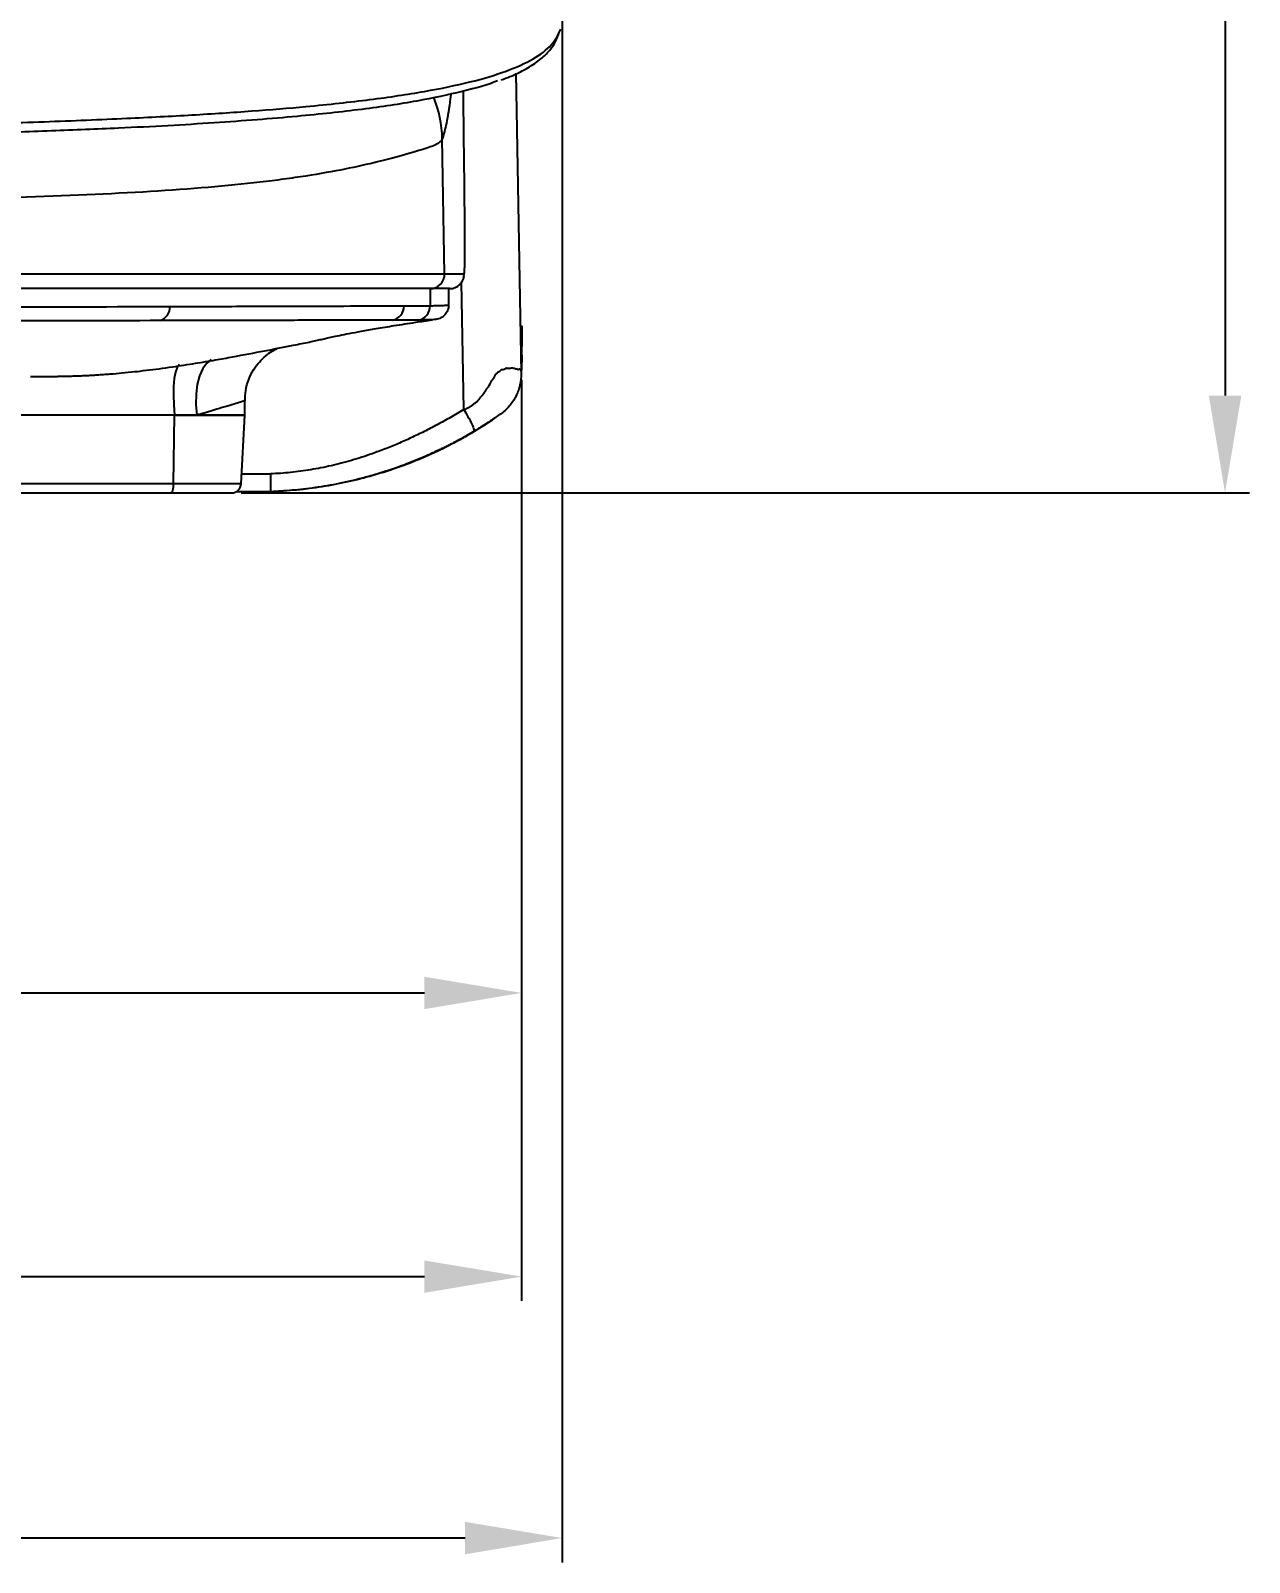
# Model space of a CAD drawing. Header units: millimetres. Extents: x 51 to 1323, y -33 to 865.
# Drawn here: x 1197.3 to 1322.6, y -32.6 to 124.8 of the extents above; entities that cross this region are included whole.
import ezdxf

# ---------------------------------------------------------------- set-up
doc = ezdxf.new("R2010")
doc.units = ezdxf.units.MM
doc.header["$LTSCALE"] = 20
doc.layers.add('____', color=7, linetype='Continuous')
doc.styles.add('style1', font='gbeitc.shx')
doc.styles.add('유형1', font='gbeitc.shx', dxfattribs={"height": 8})
doc.dimstyles.new('ISO-25', dxfattribs={"dimtxt": 2.5, "dimasz": 3, "dimexe": 1.25, "dimexo": 0.5, "dimgap": 1, "dimtad": 3, "dimtoh": 1, "dimdsep": 46, "dimtxsty": '유형1', "dimcen": 2.5, "dimclrd": 5, "dimclre": 5, "dimclrt": 5, "dimadec": 0, "dimazin": 0, "dimtfac": 1, "dimtmove": 0, "dimatfit": 3, "dimfxl": 1, "dimarcsym": 0})

# ---------------------------------------------------------------- blocks, each defined once
blk = doc.blocks.new('*D6')
at = {"layer": '____', "color": 2, "lineweight": -2, "transparency": 16777216}
for p, q in [((1048.96, 243.47), (1322.64, 243.47)), ((1320.14, 233.47), (1320.14, 87.3)), ((1218.96, 77.3), (1322.64, 77.3))]:
    blk.add_line(p, q, dxfattribs=at)
at = {"layer": '____', "color": 2, "transparency": 16777216}
for points in [[(1318.47, 233.47), (1321.81, 233.47), (1320.14, 243.47)], [(1318.47, 87.3), (1321.81, 87.3), (1320.14, 77.3)]]:
    blk.add_solid(points, dxfattribs=at)
at = {"layer": 'Defpoints', "color": 0, "transparency": 16777216}
for p in [(1047.96, 243.47), (1217.96, 77.3), (1320.14, 77.3)]:
    blk.add_point(p, dxfattribs=at)
at = {"layer": '____', "color": 2, "transparency": 16777216, "insert": (1313.14, 160.38), "char_height": 12, "attachment_point": 5, "rotation": 90, "style": 'style1'}
blk.add_mtext('166', dxfattribs=at)
blk = doc.blocks.new('*D7')
at = {"layer": '____', "color": 2, "lineweight": -2, "transparency": 16777216}
for p, q in [((1247.8, 88.92), (1247.8, 23.41)), ((848.19, 88.12), (848.19, 23.41)), ((858.19, 25.91), (1237.8, 25.91))]:
    blk.add_line(p, q, dxfattribs=at)
at = {"layer": '____', "color": 2, "transparency": 16777216}
for points in [[(858.19, 27.57), (858.19, 24.24), (848.19, 25.91)], [(1237.8, 27.57), (1237.8, 24.24), (1247.8, 25.91)]]:
    blk.add_solid(points, dxfattribs=at)
at = {"layer": 'Defpoints', "color": 0, "transparency": 16777216}
for p in [(1247.8, 89.92), (848.19, 89.12), (1247.8, 25.91)]:
    blk.add_point(p, dxfattribs=at)
at = {"layer": '____', "color": 2, "transparency": 16777216, "insert": (1047.99, 32.91), "char_height": 12, "attachment_point": 5, "style": 'style1'}
blk.add_mtext('400', dxfattribs=at)
blk = doc.blocks.new('*D8')
at = {"layer": '____', "color": 2, "lineweight": -2, "transparency": 16777216}
for p, q in [((775.68, 118.5), (775.68, -5.75)), ((1247.8, 87.92), (1247.8, -5.75)), ((785.68, -3.25), (1237.8, -3.25))]:
    blk.add_line(p, q, dxfattribs=at)
at = {"layer": '____', "color": 2, "transparency": 16777216}
for points in [[(785.68, -1.59), (785.68, -4.92), (775.68, -3.25)], [(1237.8, -1.59), (1237.8, -4.92), (1247.8, -3.25)]]:
    blk.add_solid(points, dxfattribs=at)
at = {"layer": 'Defpoints', "color": 0, "transparency": 16777216}
for p in [(775.68, 119.5), (1247.8, 88.92), (1247.8, -3.25)]:
    blk.add_point(p, dxfattribs=at)
at = {"layer": '____', "color": 2, "transparency": 16777216, "insert": (1011.74, 3.75), "char_height": 12, "attachment_point": 5, "style": 'style1'}
blk.add_mtext('472', dxfattribs=at)
blk = doc.blocks.new('*D9')
at = {"layer": '____', "color": 2, "lineweight": -2, "transparency": 16777216}
for p, q in [((1251.98, 132.02), (1251.98, -32.62)), ((775.68, 117.5), (775.68, -32.62)), ((1241.98, -30.12), (785.68, -30.12))]:
    blk.add_line(p, q, dxfattribs=at)
at = {"layer": '____', "color": 2, "transparency": 16777216}
for points in [[(785.68, -28.46), (785.68, -31.79), (775.68, -30.12)], [(1241.98, -28.46), (1241.98, -31.79), (1251.98, -30.12)]]:
    blk.add_solid(points, dxfattribs=at)
at = {"layer": 'Defpoints', "color": 0, "transparency": 16777216}
for p in [(1251.98, 133.02), (775.68, 118.5), (775.68, -30.12)]:
    blk.add_point(p, dxfattribs=at)
at = {"layer": '____', "color": 2, "transparency": 16777216, "insert": (1013.83, -23.12), "char_height": 12, "attachment_point": 5, "style": 'style1'}
blk.add_mtext('476', dxfattribs=at)

msp = doc.modelspace()

# ---------------------------------------------------------------- linework, layer by layer
at = {"color": 7, "linetype": 'Continuous', "lineweight": 25}
for p, q in [((1247.21, 120.44), (1247.75, 89.58)), ((1239.88, 99.83), (1239.64, 113.7)), ((1151.68, 99.83), (1239.88, 99.83)), ((1239.88, 99.83), (1241.89, 99.83)), ((1238.38, 98.3), (1142.92, 98.3)), ((1238.38, 98.3), (1150.63, 98.3)), ((1238.38, 98.3), (1238.38, 96.53)), ((1240.39, 98.3), (1238.38, 98.3)), ((1240.29, 98.3), (1240.29, 96.61)), ((1241.84, 85.87), (1241.63, 98.96)), ((1240.29, 96.61), (1240.29, 96.61)), ((1237.32, 95.07), (1237.17, 95.06)), ((1247.67, 94.43), (1247.84, 94.43)), ((1247.83, 91.46), (1247.72, 91.46)), ((1247.83, 91.46), (1247.8, 89.92)), ((1219.33, 85.3), (1219.33, 86.77)), ((1212.11, 85.3), (1184.9, 85.3)), ((1212.01, 78.25), (1212.11, 85.3)), ((1214.39, 85.3), (1212.11, 85.3)), ((1212.11, 85.3), (1219.33, 85.3)), ((1219.33, 85.3), (1214.39, 85.3)), ((1218.96, 78.25), (1219.33, 85.3)), ((1219.02, 79.26), (1221.96, 79.26)), ((1183.53, 77.3), (1211.73, 77.3)), ((1212.01, 78.25), (1184.53, 78.25)), ((1211.73, 77.3), (1217.96, 77.3)), ((1218.96, 78.25), (1212.01, 78.25)), ((1221.96, 77.43), (1218.46, 77.43))]:
    msp.add_line(p, q, dxfattribs=at)
at = {"color": 7, "linetype": 'Continuous', "lineweight": 25, "flags": 128}
for points in [[(1212.6, 90.49), (1212.39, 90.19), (1212.21, 89.7), (1212.08, 89.05), (1212, 88.25), (1211.98, 87.34), (1212.02, 86.35), (1212.11, 85.3)], [(1215.88, 91.02), (1215.41, 90.65), (1215, 90.08), (1214.68, 89.34), (1214.44, 88.46), (1214.32, 87.47), (1214.3, 86.4), (1214.39, 85.3)], [(1211.73, 77.3), (1211.79, 77.32), (1211.84, 77.37), (1211.88, 77.46), (1211.93, 77.57), (1211.96, 77.72), (1211.99, 77.88), (1212, 78.06), (1212.01, 78.25)]]:
    msp.add_lwpolyline(points, dxfattribs=at)
at = {"color": 7, "linetype": 'Continuous', "lineweight": 25}
for centre, radius, start, end in [((1227.66, 113.47), 11.98, 1.0742, 22.1051), ((1238.38, 99.8), 1.5, 270.0075, 1.0071), ((1240.39, 99.8), 1.5, 270.0031, 1.003), ((1210.16, 96.42), 1.48, 288.2479, 1.8231), ((1234.21, 96.53), 1.5, 281.6208, 0.2122), ((1236.88, 96.53), 1.5, 281.1856, 0.005), ((1220.4, 121.43), 44, 303.1061, 304.2803), ((1220.4, 121.43), 44, 299.6084, 302.8992), ((1217.96, 78.3), 1, 270, 357)]:
    msp.add_arc(centre, radius, start, end, dxfattribs=at)
msp.add_ellipse((1247.78, 91.43), major_axis=(0.05, 3), ratio=0.013961, start_param=4.721361, end_param=6.283429, dxfattribs=at)
for points, knots in [([(1047.96, 114.34), (1051.06, 114.35), (1058.73, 114.35), (1070.94, 114.35), (1084.47, 114.35), (1097.74, 114.37), (1110.6, 114.39), (1123, 114.42), (1134.9, 114.47), (1146.28, 114.54), (1157.58, 114.63), (1168.68, 114.77), (1179.49, 114.95), (1189.55, 115.17), (1198.82, 115.45), (1206.93, 115.78), (1213.99, 116.15), (1220.13, 116.55), (1226.33, 117.06), (1232.35, 117.71), (1237.96, 118.55), (1242.62, 119.52), (1246.35, 120.63), (1249.12, 121.9), (1251.02, 123.31), (1251.57, 124.42), (1251.84, 124.96)], [0, 0, 0, 0, 0.025605, 0.063499, 0.101534, 0.139579, 0.177487, 0.215184, 0.252988, 0.290809, 0.328531, 0.371379, 0.414363, 0.457419, 0.500454, 0.543345, 0.580375, 0.617428, 0.654461, 0.703743, 0.753169, 0.802682, 0.85221, 0.901673, 0.95098, 1, 1, 1, 1]), ([(1245.7, 119.76), (1246, 119.87), (1246.97, 120.22), (1248.3, 120.89), (1249.61, 121.73), (1250.64, 122.67), (1251.32, 123.66), (1251.55, 124.35), (1251.65, 124.67)], [0, 0, 0, 0, 0.09078, 0.289834, 0.492042, 0.660847, 0.841334, 1, 1, 1, 1]), ([(1245.31, 119.67), (1245.31, 119.67), (1244.4, 119.25), (1241.73, 118.55), (1237.19, 117.55), (1231.51, 116.71), (1225.86, 116.09), (1220.64, 115.65), (1216.21, 115.33), (1211.46, 115.04), (1205.93, 114.76), (1199.52, 114.5), (1192.1, 114.25), (1184.1, 114.04), (1175.47, 113.87), (1166.23, 113.73), (1156.34, 113.61), (1145.81, 113.52), (1134.56, 113.45), (1122.69, 113.41), (1110.32, 113.37), (1097.61, 113.35), (1084.51, 113.34), (1071.01, 113.33), (1058.74, 113.33), (1051.04, 113.33), (1047.96, 113.33)], [0, 0, 0, 0, 0.000159, 0.057357, 0.116114, 0.174917, 0.233667, 0.266164, 0.298661, 0.331319, 0.363977, 0.405377, 0.446801, 0.488195, 0.530689, 0.573216, 0.615702, 0.659428, 0.703151, 0.747813, 0.79247, 0.836222, 0.879971, 0.925019, 0.970066, 1, 1, 1, 1]), ([(1240.52, 118.32), (1240.5, 118.15), (1240.36, 117.01), (1240.08, 115.13), (1239.79, 114.18), (1239.64, 113.7)], [0, 0, 0, 0, 0.0830678, 0.5415516, 1, 1, 1, 1]), ([(1241.93, 107.93), (1241.89, 111.41), (1241.85, 115.05), (1241.81, 118.45), (1241.81, 118.61)], [0, 0, 0, 0, 0.9545812, 1, 1, 1, 1]), ([(1239.64, 113.7), (1239.54, 113.46), (1239.32, 113.27), (1238.66, 112.94), (1238.21, 112.79), (1236.53, 112.27), (1234.97, 111.81), (1230.96, 110.83), (1228.51, 110.33), (1224.87, 109.76), (1224.11, 109.65), (1222.54, 109.44), (1221.73, 109.33), (1219.21, 109.04), (1217.43, 108.87), (1211.79, 108.39), (1207.64, 108.14), (1198.53, 107.73), (1193.58, 107.56), (1185.55, 107.38), (1182.78, 107.33), (1178.46, 107.28), (1177, 107.27), (1174.02, 107.25), (1172.51, 107.24), (1164.86, 107.24), (1158.39, 107.32), (1151.59, 107.47)], [0, 0, 0, 0, 0.0625, 0.0625, 0.125, 0.125, 0.25, 0.25, 0.375, 0.375, 0.40625, 0.40625, 0.4375, 0.4375, 0.5, 0.5, 0.625, 0.625, 0.75, 0.75, 0.8125, 0.8125, 0.84375, 0.84375, 0.875, 0.875, 1, 1, 1, 1]), ([(1241.89, 99.83), (1241.91, 99.83), (1241.93, 100.01), (1241.94, 100.48), (1241.95, 100.59), (1241.95, 100.82), (1241.95, 100.94), (1241.96, 101.36), (1241.96, 101.67), (1241.96, 102.2), (1241.96, 102.39), (1241.96, 102.79), (1241.96, 103), (1241.96, 103.65), (1241.96, 104.11), (1241.95, 105.1), (1241.95, 105.63), (1241.94, 106.75), (1241.93, 107.33), (1241.93, 107.93)], [0, 0, 0, 0, 0.25, 0.25, 0.3125, 0.3125, 0.375, 0.375, 0.5, 0.5, 0.5625, 0.5625, 0.625, 0.625, 0.75, 0.75, 0.875, 0.875, 1, 1, 1, 1]), ([(1240.47, 98.32), (1240.51, 98.32), (1240.74, 98.3), (1241.09, 98.45), (1241.44, 98.7), (1241.66, 98.97), (1241.79, 99.22), (1241.85, 99.4), (1241.87, 99.51), (1241.88, 99.55), (1241.88, 99.56)], [0, 0, 0, 0, 0.0591, 0.278377, 0.45487, 0.605524, 0.733313, 0.839723, 0.951621, 1, 1, 1, 1]), ([(1169.64, 96.37), (1178.12, 96.39), (1185.85, 96.4), (1199.85, 96.43), (1206.12, 96.45), (1211.64, 96.46)], [0, 0, 0, 0, 0.5, 0.5, 1, 1, 1, 1]), ([(1211.64, 96.46), (1214.66, 96.47), (1217.42, 96.48), (1222.44, 96.49), (1224.7, 96.5), (1228.71, 96.51), (1230.46, 96.52), (1233.47, 96.53), (1234.72, 96.53), (1235.71, 96.53)], [0, 0, 0, 0, 0.25, 0.25, 0.5, 0.5, 0.75, 0.75, 1, 1, 1, 1]), ([(1238.38, 96.53), (1238.43, 96.53), (1238.48, 96.54), (1238.57, 96.54), (1238.71, 96.55), (1238.84, 96.55), (1239.1, 96.56), (1239.27, 96.56), (1239.59, 96.57), (1239.74, 96.58), (1239.96, 96.59), (1240.03, 96.59), (1240.16, 96.6), (1240.23, 96.6), (1240.29, 96.61)], [0, 0, 0, 0, 0.0625, 0.0625, 0.125, 0.25, 0.25, 0.5, 0.5, 0.75, 0.75, 0.875, 0.875, 1, 1, 1, 1]), ([(1240.29, 96.61), (1240.29, 96.43), (1240.26, 96.25), (1240.13, 95.92), (1240.04, 95.76), (1239.8, 95.49), (1239.66, 95.38), (1239.42, 95.25), (1239.34, 95.21), (1239.17, 95.16), (1239.08, 95.14), (1239, 95.12)], [0, 0, 0, 0, 0.25, 0.25, 0.5, 0.5, 0.75, 0.75, 0.875, 0.875, 1, 1, 1, 1]), ([(1210.62, 95.01), (1205.14, 95), (1198.91, 94.99), (1185, 94.97), (1177.31, 94.96), (1168.88, 94.95)], [0, 0, 0, 0, 0.5, 0.5, 1, 1, 1, 1]), ([(1198.74, 89.27), (1198.74, 89.27), (1198.73, 89.27), (1198.74, 89.27), (1198.77, 89.27), (1198.79, 89.27), (1198.82, 89.27), (1198.84, 89.27), (1198.86, 89.27), (1198.9, 89.27), (1198.94, 89.27), (1199.11, 89.27), (1199.38, 89.28), (1199.81, 89.28), (1200.34, 89.29), (1201, 89.3), (1201.64, 89.32), (1202.26, 89.34), (1202.99, 89.37), (1203.55, 89.4), (1204.17, 89.44), (1204.83, 89.48), (1205.72, 89.55), (1206.78, 89.64), (1207.93, 89.76), (1209.64, 89.95), (1211.71, 90.23), (1214.11, 90.6), (1216.19, 90.95), (1218.63, 91.39), (1220.84, 91.81), (1222.73, 92.17), (1223.68, 92.36), (1224.46, 92.51), (1225.26, 92.67), (1226.03, 92.83), (1226.71, 92.97), (1227.27, 93.1), (1227.75, 93.22), (1228.28, 93.34), (1229.08, 93.5), (1230.08, 93.7), (1231.35, 93.93), (1232.89, 94.2), (1234.75, 94.51), (1236.64, 94.81), (1238.04, 95.01), (1238.62, 95.1)], [0, 0, 0, 0, 0.00049, 0.002532, 0.003232, 0.003747, 0.003956, 0.004149, 0.004346, 0.004564, 0.005107, 0.005842, 0.011016, 0.020009, 0.032925, 0.04984, 0.070825, 0.090147, 0.097492, 0.103739, 0.109446, 0.115282, 0.121824, 0.135207, 0.150744, 0.16504, 0.1947, 0.219143, 0.239336, 0.256744, 0.290487, 0.307459, 0.31726, 0.329152, 0.348858, 0.373524, 0.403694, 0.439917, 0.482409, 0.531473, 0.579506, 0.634162, 0.696598, 0.767757, 0.848085, 0.937205, 1, 1, 1, 1]), ([(1234.51, 95.06), (1233.53, 95.06), (1232.29, 95.06), (1229.31, 95.05), (1227.57, 95.05), (1223.59, 95.04), (1221.35, 95.03), (1216.36, 95.02), (1213.62, 95.02), (1210.62, 95.01)], [0, 0, 0, 0, 0.25, 0.25, 0.5, 0.5, 0.75, 0.75, 1, 1, 1, 1]), ([(1239, 95.12), (1238.93, 95.12), (1238.48, 95.09), (1237.85, 95.08), (1237.32, 95.07)], [0, 0, 0, 0, 0.154538, 1, 1, 1, 1]), ([(1219.35, 86.76), (1219.36, 87.12), (1219.38, 87.87), (1219.7, 88.96), (1220.19, 89.94), (1220.79, 90.75), (1221.45, 91.39), (1222.08, 91.86), (1222.49, 92.07), (1222.66, 92.16)], [0, 0, 0, 0, 0.159432, 0.336896, 0.500375, 0.650899, 0.78834, 0.911586, 1, 1, 1, 1]), ([(1241.84, 85.87), (1241.9, 85.89), (1241.96, 85.9), (1242.07, 85.95), (1242.12, 85.97), (1242.28, 86.05), (1242.39, 86.1), (1242.58, 86.23), (1242.68, 86.3), (1242.79, 86.39), (1242.81, 86.41), (1242.84, 86.43), (1242.85, 86.44), (1242.87, 86.46), (1242.89, 86.47), (1242.95, 86.51), (1243, 86.54), (1243.23, 86.71), (1243.38, 86.87), (1243.55, 87.09), (1243.59, 87.13), (1243.63, 87.2), (1243.65, 87.22), (1243.69, 87.26), (1243.71, 87.28), (1243.8, 87.38), (1243.87, 87.47), (1244, 87.64), (1244.06, 87.73), (1244.14, 87.87), (1244.17, 87.91), (1244.21, 87.97), (1244.21, 87.99), (1244.23, 88.01), (1244.24, 88.02), (1244.26, 88.05), (1244.28, 88.07), (1244.42, 88.26), (1244.53, 88.45), (1244.63, 88.67), (1244.64, 88.7), (1244.66, 88.73), (1244.66, 88.73), (1244.66, 88.75), (1244.67, 88.75), (1244.68, 88.77), (1244.69, 88.78), (1244.73, 88.83), (1244.76, 88.87), (1244.86, 88.99), (1244.91, 89.08), (1244.99, 89.21), (1245.01, 89.26), (1245.05, 89.33), (1245.06, 89.35), (1245.08, 89.39), (1245.08, 89.4), (1245.09, 89.42), (1245.09, 89.43), (1245.1, 89.44), (1245.1, 89.44), (1245.12, 89.47), (1245.14, 89.48), (1245.18, 89.52), (1245.2, 89.54), (1245.25, 89.59), (1245.28, 89.62), (1245.33, 89.68), (1245.34, 89.7), (1245.36, 89.72), (1245.37, 89.73), (1245.37, 89.74), (1245.38, 89.74), (1245.39, 89.75), (1245.41, 89.76), (1245.46, 89.78), (1245.5, 89.8), (1245.58, 89.85), (1245.61, 89.88), (1245.66, 89.92), (1245.68, 89.94), (1245.71, 89.96), (1245.71, 89.97), (1245.73, 89.98), (1245.73, 89.99), (1245.74, 89.99), (1245.75, 89.99), (1245.85, 89.99), (1245.93, 90.01), (1246.05, 90.05), (1246.08, 90.07), (1246.14, 90.1), (1246.15, 90.11), (1246.18, 90.12), (1246.19, 90.13), (1246.2, 90.14), (1246.2, 90.14), (1246.21, 90.15), (1246.22, 90.15), (1246.26, 90.14), (1246.3, 90.14), (1246.38, 90.13), (1246.42, 90.13), (1246.54, 90.13), (1246.61, 90.13), (1246.71, 90.14), (1246.74, 90.15), (1246.79, 90.16), (1246.81, 90.16), (1246.83, 90.17), (1246.84, 90.17), (1246.85, 90.17), (1246.86, 90.16), (1246.93, 90.15), (1246.99, 90.13), (1247.17, 90.09), (1247.27, 90.05), (1247.38, 90.02), (1247.4, 90.01), (1247.43, 90), (1247.44, 90), (1247.45, 89.99), (1247.46, 89.99), (1247.47, 89.99), (1247.47, 89.99), (1247.49, 90), (1247.51, 90.02), (1247.54, 90.03), (1247.55, 90.04), (1247.62, 90.06), (1247.67, 90.02), (1247.72, 89.9), (1247.73, 89.85), (1247.74, 89.76), (1247.75, 89.73), (1247.75, 89.66), (1247.75, 89.62), (1247.75, 89.58)], [0, 0, 0, 0, 0.015625, 0.015625, 0.03125, 0.03125, 0.0625, 0.0625, 0.09375, 0.09375, 0.101563, 0.101563, 0.105469, 0.105469, 0.109375, 0.109375, 0.125, 0.125, 0.1875, 0.1875, 0.203125, 0.203125, 0.210938, 0.210938, 0.21875, 0.21875, 0.25, 0.25, 0.28125, 0.28125, 0.296875, 0.296875, 0.300781, 0.300781, 0.304688, 0.304688, 0.3125, 0.3125, 0.375, 0.375, 0.382813, 0.382813, 0.384766, 0.384766, 0.386719, 0.386719, 0.390625, 0.390625, 0.40625, 0.40625, 0.4375, 0.4375, 0.453125, 0.453125, 0.460938, 0.460938, 0.464844, 0.464844, 0.466797, 0.466797, 0.46875, 0.46875, 0.476563, 0.476563, 0.484375, 0.484375, 0.5, 0.5, 0.507813, 0.507813, 0.509766, 0.509766, 0.511719, 0.511719, 0.515625, 0.515625, 0.53125, 0.53125, 0.546875, 0.546875, 0.554688, 0.554688, 0.558594, 0.558594, 0.560547, 0.560547, 0.5625, 0.5625, 0.59375, 0.59375, 0.609375, 0.609375, 0.617188, 0.617188, 0.621094, 0.621094, 0.623047, 0.623047, 0.625, 0.625, 0.640625, 0.640625, 0.65625, 0.65625, 0.6875, 0.6875, 0.703125, 0.703125, 0.710938, 0.710938, 0.714844, 0.714844, 0.71875, 0.71875, 0.75, 0.75, 0.8125, 0.8125, 0.828125, 0.828125, 0.835938, 0.835938, 0.839844, 0.839844, 0.84375, 0.84375, 0.859375, 0.859375, 0.875, 0.875, 0.9375, 0.9375, 0.96875, 0.96875, 0.984375, 0.984375, 1, 1, 1, 1]), ([(1197.3, 89.27), (1197.36, 89.27), (1197.63, 89.27), (1197.99, 89.27), (1198.35, 89.27), (1198.59, 89.27), (1198.73, 89.27), (1198.79, 89.27), (1198.81, 89.27), (1198.81, 89.27), (1198.81, 89.27)], [0, 0, 0, 0, 0.068445, 0.334356, 0.557764, 0.737654, 0.873219, 0.963847, 0.992174, 1, 1, 1, 1]), ([(1247.75, 89.58), (1247.76, 89.19), (1247.72, 88.79), (1247.54, 87.99), (1247.4, 87.6), (1247.02, 86.86), (1246.79, 86.52), (1246.25, 85.9), (1245.95, 85.63), (1245.63, 85.41)], [0, 0, 0, 0, 0.25, 0.25, 0.5, 0.5, 0.75, 0.75, 1, 1, 1, 1]), ([(1219.24, 86.77), (1219.21, 86.75), (1219.14, 86.71), (1217.66, 86.26), (1215.86, 85.72), (1214.65, 85.37), (1214.39, 85.3)], [0, 0, 0, 0, 0.255222, 0.579874, 0.910915, 1, 1, 1, 1]), ([(1241.84, 85.87), (1241.62, 85.73), (1241.16, 85.46), (1240.48, 85.06), (1239.8, 84.68), (1239.12, 84.31), (1238.44, 83.95), (1237.77, 83.61), (1237.09, 83.28), (1236.42, 82.96), (1235.75, 82.65), (1235.08, 82.36), (1234.42, 82.08), (1233.75, 81.82), (1233.09, 81.57), (1232.3, 81.28), (1231.37, 80.97), (1230.32, 80.64), (1229.26, 80.35), (1228.21, 80.1), (1227.16, 79.87), (1226.12, 79.68), (1225.08, 79.52), (1224.04, 79.4), (1223, 79.31), (1222.31, 79.27), (1221.96, 79.26)], [0, 0, 0, 0, 0.0378832, 0.0753556, 0.1124241, 0.1490958, 0.1853783, 0.221279, 0.256806, 0.2919674, 0.3267715, 0.361227, 0.3953428, 0.4291283, 0.4625927, 0.4957459, 0.5484819, 0.600584, 0.6520949, 0.7030587, 0.7535211, 0.8035291, 0.853131, 0.9023762, 0.9513154, 1, 1, 1, 1]), ([(1241.84, 85.87), (1241.98, 85.65), (1242.13, 85.4), (1242.43, 84.88), (1242.56, 84.61), (1242.77, 84.15), (1242.85, 83.96), (1242.91, 83.7), (1242.9, 83.64), (1242.87, 83.62)], [0, 0, 0, 0, 0.25, 0.25, 0.5, 0.5, 0.75, 0.75, 1, 1, 1, 1]), ([(1245.63, 85.41), (1245.63, 85.41), (1245.63, 85.41), (1245.61, 85.4), (1245.6, 85.38), (1245.57, 85.37), (1245.54, 85.35), (1245.5, 85.32), (1245.45, 85.28), (1245.39, 85.24), (1245.32, 85.19), (1245.24, 85.14), (1245.15, 85.07), (1245.05, 85.01), (1244.9, 84.91), (1244.67, 84.75), (1244.31, 84.51), (1243.96, 84.29), (1243.68, 84.12), (1243.45, 83.97), (1243.26, 83.85), (1243.07, 83.73), (1242.93, 83.66), (1242.87, 83.62)], [0, 0, 0, 0, 0.013846, 0.029053, 0.045701, 0.063851, 0.083548, 0.104828, 0.13139, 0.157342, 0.20883, 0.242022, 0.317554, 0.387983, 0.438372, 0.581544, 0.711994, 0.786186, 0.855674, 0.893803, 0.930272, 0.965512, 1, 1, 1, 1]), ([(1242.87, 83.62), (1242.67, 83.5), (1242.28, 83.27), (1241.72, 82.95), (1241.19, 82.66), (1240.7, 82.4), (1240.24, 82.17), (1239.83, 81.96), (1239.45, 81.78), (1239.11, 81.62), (1238.82, 81.48), (1238.56, 81.36), (1238.34, 81.26), (1238.17, 81.18), (1237.18, 80.75), (1235.45, 80.05), (1233.29, 79.34), (1231.6, 78.86), (1230.31, 78.54), (1229.04, 78.27), (1227.79, 78.03), (1226.57, 77.84), (1225.38, 77.69), (1224.21, 77.57), (1223.08, 77.48), (1222.33, 77.45), (1221.96, 77.43)], [0, 0, 0, 0, 0.0316201, 0.0611575, 0.0886121, 0.113984, 0.1372732, 0.1584796, 0.1776033, 0.1946443, 0.2096025, 0.2224779, 0.2332705, 0.2419805, 0.2486076, 0.3808044, 0.496846, 0.5588213, 0.6192654, 0.6781834, 0.7355812, 0.7914649, 0.845841, 0.8987169, 0.9501004, 1, 1, 1, 1]), ([(1244.57, 84.66), (1244.58, 84.66), (1244.56, 84.65), (1244.48, 84.6), (1244.42, 84.56), (1244.19, 84.41), (1243.97, 84.27), (1243.59, 84.03), (1243.44, 83.94), (1243.15, 83.76), (1242.99, 83.67), (1242.66, 83.47), (1242.49, 83.37), (1242.13, 83.17), (1241.95, 83.06), (1241.76, 82.96)], [0, 0, 0, 0, 0.125, 0.125, 0.25, 0.25, 0.5, 0.5, 0.625, 0.625, 0.75, 0.75, 0.875, 0.875, 1, 1, 1, 1]), ([(1221.29, 77.43), (1223.09, 77.47), (1224.88, 77.62), (1228.4, 78.12), (1230.14, 78.48), (1232.72, 79.18), (1233.58, 79.44), (1235.28, 80.01), (1236.12, 80.32), (1238.61, 81.33), (1240.21, 82.1), (1241.76, 82.96)], [0, 0, 0, 0, 0.25, 0.25, 0.5, 0.5, 0.625, 0.625, 0.75, 0.75, 1, 1, 1, 1]), ([(1241.13, 82.61), (1241.13, 82.61), (1241.16, 82.63), (1241.27, 82.69), (1241.35, 82.73), (1241.55, 82.84), (1241.66, 82.9), (1241.89, 83.03), (1242.01, 83.1), (1242.14, 83.17)], [0, 0, 0, 0, 0.25, 0.25, 0.5, 0.5, 0.75, 0.75, 1, 1, 1, 1]), ([(1221.96, 79.26), (1221.96, 79.22), (1221.96, 79.14), (1221.96, 79.02), (1221.96, 78.9), (1221.96, 78.79), (1221.97, 78.68), (1221.97, 78.58), (1221.97, 78.49), (1221.97, 78.4), (1221.97, 78.33), (1221.97, 78.26), (1221.97, 78.2), (1221.96, 78.15), (1221.96, 78.1), (1221.96, 78.06), (1221.96, 78.04), (1221.96, 78.01), (1221.96, 77.96), (1221.96, 77.88), (1221.97, 77.77), (1221.97, 77.66), (1221.97, 77.57), (1221.97, 77.49), (1221.97, 77.44), (1221.96, 77.44), (1221.96, 77.43)], [0, 0, 0, 0, 0.045768, 0.090615, 0.134222, 0.176291, 0.216546, 0.254744, 0.290674, 0.324159, 0.355056, 0.383249, 0.408654, 0.431207, 0.450864, 0.467596, 0.481385, 0.492223, 0.500104, 0.553843, 0.61486, 0.682608, 0.756251, 0.834658, 0.916433, 1, 1, 1, 1])]:
    msp.add_open_spline(points, degree=3, knots=knots, dxfattribs=at)
for points in [[(1235.71, 96.53), (1237.24, 96.54), (1238.13, 96.54), (1238.38, 96.53)], [(1237.17, 95.06), (1236.92, 95.06), (1236.04, 95.06), (1234.51, 95.06)]]:
    msp.add_open_spline(points, degree=3, dxfattribs=at)

# ---------------------------------------------------------------- dimensions: what is measured, and where the dimension line sits
at = {"layer": '____', "color": 2}
dim = msp.add_linear_dim(base=(1320.14, 77.3), p1=(1047.96, 243.47), p2=(1217.96, 77.3), angle=90, dimstyle='ISO-25', override={"dimtxt": 12, "dimasz": 10, "dimexe": 2.5, "dimexo": 1, "dimtoh": 0, "dimdec": 0, "dimtxsty": 'style1', "dimcen": -1, "dimclrd": 2, "dimclre": 2, "dimclrt": 2, "dimtdec": 0}, dxfattribs=at)
dim.commit()
dim.dimension.update_dxf_attribs({"geometry": '*D6', "text_midpoint": (1313.14, 160.38)})
for base, p1, p2, picture, middle in [((775.68, -30.12), (1251.98, 133.02), (775.68, 118.5), '*D9', (1013.83, -23.12)), ((1247.8, -3.25), (775.68, 119.5), (1247.8, 88.92), '*D8', (1011.74, 3.75)), ((1247.8, 25.91), (848.19, 89.12), (1247.8, 89.92), '*D7', (1047.99, 32.91))]:
    dim = msp.add_linear_dim(base=base, p1=p1, p2=p2, dimstyle='ISO-25', override={"dimtxt": 12, "dimasz": 10, "dimexe": 2.5, "dimexo": 1, "dimtoh": 0, "dimdec": 0, "dimtxsty": 'style1', "dimcen": -1, "dimclrd": 2, "dimclre": 2, "dimclrt": 2, "dimtdec": 0}, dxfattribs=at)
    dim.commit()
    dim.dimension.update_dxf_attribs({"geometry": picture, "text_midpoint": middle})

doc.saveas('drawing.dxf')
